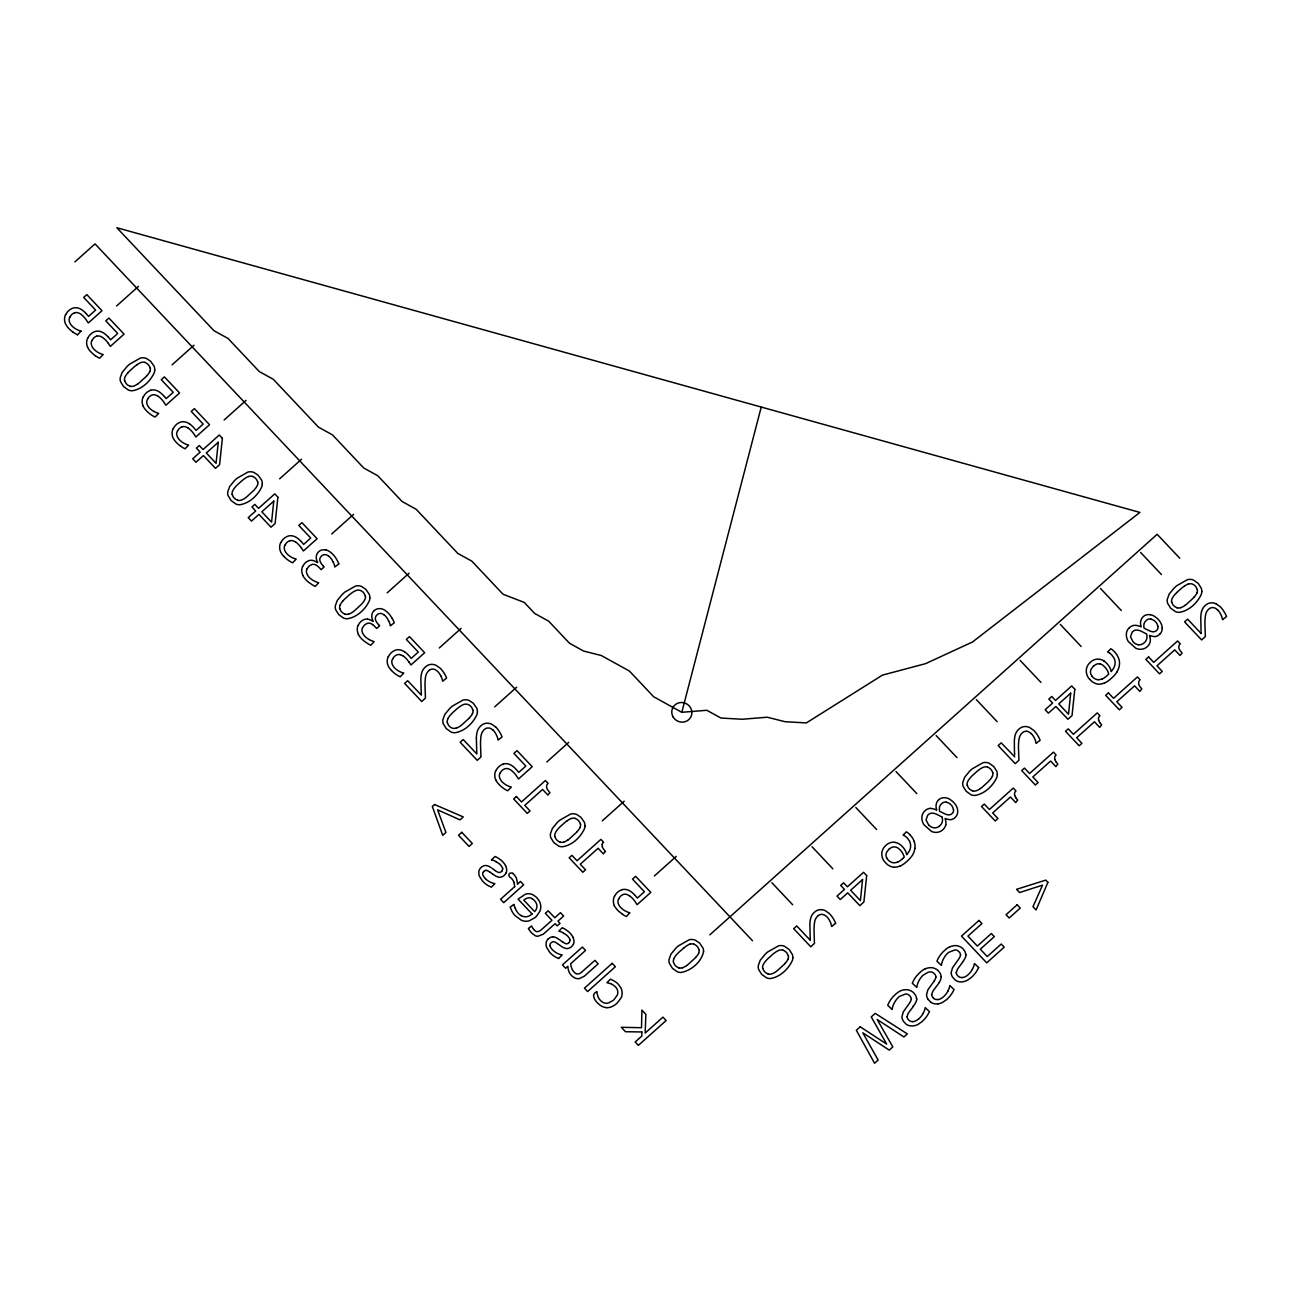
<?xml version="1.0" encoding="UTF-8"?>
<svg xmlns="http://www.w3.org/2000/svg" width="1291" height="1291" viewBox="0 0 1291 1291"><rect width="100%" height="100%" fill="white"/><g stroke="black" fill="none" stroke-linecap="round" stroke-linejoin="round"><path stroke-width="1.5" d="M931.682 994.586L932.812 991.375A16.961 16.283 27.4 0 1 933.425 990.487A28.854 27.708 27.4 0 1 934.038 989.568L937.96 984.388A33.082 31.775 27.4 0 0 939.17 982.612M956.292 972.543L957.438 969.347A16.961 16.283 27.4 0 1 958.035 968.444A28.854 27.708 27.4 0 1 958.648 967.524L962.57 962.344M907.073 1016.63L908.041 1013.693A16.041 15.395 27.4 0 1 908.816 1012.515A28.176 27.063 27.4 0 1 909.3 1011.789L913.366 1006.415M476.363 738.113L476.799 753.928L463.195 739.533L460.161 742.244L477.218 760.334L480.946 756.994M681.809 712.309L706.839 710.276L720.894 718.038L742.26 719.248L767.274 717.215L784.976 721.701L806.342 722.928L882.479 675.112L925.566 663.655L972.478 641.998L1139.905 512.43L116.836 227.732L213.983 330.706L228.055 338.468L259.281 371.566L273.337 379.328L318.441 427.127L332.497 434.889L363.723 467.988L377.779 475.75L402.066 501.489L416.138 509.251L457.772 553.387L471.828 561.149L503.054 594.247L524.227 602.413L534.635 613.435L548.707 621.197L569.525 643.273L583.58 651.035L601.283 655.521L629.411 671.046L653.698 696.785L681.809 712.309L761.238 407.052M501.715 871.344L501.86 871.183A3.066 2.937 27.4 0 0 502.554 868.891L502.506 868.665M1159.867 634.107L1160.206 633.752A8.198 7.875 27.4 0 0 1162.045 630.056L1162.174 628.088M1176.747 592.553L1181.781 588.034A46.896 45.04 27.4 0 1 1184.38 586.082M548.352 938.815L547.739 939.428A7.101 6.826 27.4 0 0 546.141 942.785L546.109 945.06A9.828 9.424 27.4 0 0 546.658 947.449L549.692 952.274A21.947 21.076 27.4 0 0 554.581 956.437A23.722 22.786 27.4 0 0 558.6 958.503M74.943 261.863L95.018 243.886L752.508 940.736M77.508 334.756L81.091 331.125M116.577 305.983L138.492 286.376M172.09 364.82L194.005 345.213M224.134 419.995L246.048 400.371M279.647 478.832L301.561 459.209M331.69 533.99L353.589 514.367M338.758 563.909L334.821 567.007A19.607 18.832 27.4 0 0 333.159 561.859M387.203 592.827L409.102 573.204M439.247 647.985L461.145 628.362M425.433 698.157L421.705 701.497L404.648 683.407L407.682 680.696L421.286 695.091L420.85 679.276A33.227 31.904 27.4 0 1 421.011 676.678A25.239 24.239 27.4 0 1 421.576 673.353A14.33 13.765 27.4 0 1 423.061 669.755A14.072 13.507 27.4 0 1 425.514 666.866L427.24 665.591A9.069 8.714 27.4 0 1 432.55 664.397L433.082 664.462A10.15 9.747 27.4 0 1 436.132 665.365L440.086 668.092A24.335 23.367 27.4 0 1 444.394 673.676A19.768 18.994 27.4 0 1 446.589 678.114L442.587 681.245A17.283 16.605 27.4 0 0 440.893 675.984M494.76 706.822L516.658 687.199M546.803 761.98L568.702 742.357M514.689 886.627L500.553 899.294L503.732 902.667L523.662 884.819L520.483 881.446L517.513 884.109M602.316 820.818L624.215 801.195M558.616 958.455L562.198 954.969A17.864 17.154 27.4 0 1 556.97 953.145A16.25 15.605 27.4 0 1 552.645 949.95A10.893 10.457 27.4 0 1 549.982 945.916M654.359 875.976L676.258 856.369M709.872 934.813L1157.156 534.296L1179.716 558.196M902.635 858.676L903.748 857.611A5.648 5.422 27.4 0 1 904.233 857.095A15.782 15.153 27.4 0 0 902.796 853.448A17.574 16.88 27.4 0 0 898.278 848.3A6.277 6.035 27.4 0 0 895.809 847.122A5.858 5.632 27.4 0 0 892.371 847.17A9.005 8.65 27.4 0 0 889.176 849.155M835.567 923.388L831.63 926.502A17.283 16.605 27.4 0 0 829.919 921.241A16.121 15.476 27.4 0 0 826.643 916.545L824.788 915.238A6.003 5.777 27.4 0 0 822.351 914.431A5.438 5.212 27.4 0 0 818.397 915.513M938.718 799.791L939.477 799.177A8.279 7.956 27.4 0 1 944.318 797.677L945.819 797.806A11.49 11.038 27.4 0 1 949.869 799.323L952.79 801.517A20.575 19.752 27.4 0 1 954.162 802.937L955.663 804.906A12.523 12.022 27.4 0 1 957.728 811.184L957.551 813.152A8.198 7.875 27.4 0 1 955.727 816.848L955.405 817.203A8.327 7.988 27.4 0 1 950.692 819.704A15.072 14.475 27.4 0 1 945.238 818.478L945.06 818.704A11.684 11.232 27.4 0 1 945.787 824.917M683.552 948.143L678.517 952.645A46.637 44.798 27.4 0 0 676.726 954.501A18.429 17.703 27.4 0 0 673.837 958.648M429.354 670.239L428.822 670.675A10.844 10.409 27.4 0 0 425.901 675.403A16.848 16.186 27.4 0 0 425.61 676.581L425.385 677.969A69.875 67.1 27.4 0 0 424.997 685.15L425.401 697.35M818.381 915.497L817.865 915.932A10.812 10.376 27.4 0 0 814.831 921.048L814.427 923.226A69.875 67.1 27.4 0 0 814.024 930.408L814.46 943.414L810.732 946.755L793.675 928.665L796.725 925.937L810.312 940.348L810.248 939.17M962.489 977.481L961.166 977.513A4.648 4.454 27.4 0 1 958.196 976.206L957.987 975.98A5.745 5.519 27.4 0 1 956.163 972.559M937.879 999.508L936.556 999.557A4.648 4.454 27.4 0 1 933.587 998.25L933.377 998.024M912.915 1021.584L911.946 1021.584A4.648 4.47 27.4 0 1 908.977 1020.293L908.767 1020.051A5.745 5.519 27.4 0 1 906.96 1016.63M821.576 909.655L822.109 909.719A10.215 9.812 27.4 0 1 825.159 910.623L829.112 913.35A24.319 23.351 27.4 0 1 833.437 918.934A19.543 18.768 27.4 0 1 835.616 923.372M486.352 870.408L487.837 870.876A15.314 14.701 27.4 0 1 489.87 872.07M1150.297 614.71L1148.796 614.581A8.279 7.956 27.4 0 0 1143.939 616.065L1143.197 616.695A9.15 8.795 27.4 0 0 1140.744 621.052A10.28 9.876 27.4 0 0 1141.196 626.7L1141.002 626.861A14.266 13.701 27.4 0 0 1134.724 625.296A8.634 8.279 27.4 0 0 1128.77 628.443M1216.057 603.817L1220.011 606.544A24.222 23.254 27.4 0 1 1224.32 612.128A19.543 18.768 27.4 0 1 1226.515 616.565L1222.512 619.696A17.283 16.605 27.4 0 0 1220.802 614.435A16.121 15.476 27.4 0 0 1217.526 609.739M942.123 817.09L937.863 814.911A21.35 20.511 27.4 0 0 936.185 814.056A18.607 17.864 27.4 0 0 933.506 813.265L931.537 813.152A6.068 5.826 27.4 0 0 928.261 814.734A9.118 8.747 27.4 0 0 927.664 815.234L926.034 819.979L928.616 824.933M557.696 943.753L561.746 946.61A16.831 16.17 27.4 0 0 563.634 947.659L565.7 948.401A6.39 6.132 27.4 0 0 567.265 948.595A7.843 7.536 27.4 0 0 573.365 944.124M557.47 943.592L557.147 943.366A15.314 14.701 27.4 0 0 555.114 942.172L553.629 941.72A3.486 3.34 27.4 0 0 550.934 942.995A3.55 3.405 27.4 0 0 550.079 945.867M489.87 872.07L492.484 873.91M492.646 874.023L494.469 875.298A16.831 16.17 27.4 0 0 496.357 876.363L498.423 877.105A6.39 6.132 27.4 0 0 499.988 877.283A7.843 7.536 27.4 0 0 506.088 872.813M492.097 868.278L495.228 870.586M559.1 939.396L562.908 942.188M495.502 870.78L495.631 870.876A8.036 7.73 27.4 0 0 498.988 872.474A3.324 3.195 27.4 0 0 501.65 871.296M930.617 1002.042L928.148 999.412M1217.478 609.788L1215.977 608.626A6.213 5.971 27.4 0 0 1213.233 607.625A5.454 5.229 27.4 0 0 1209.28 608.707L1208.747 609.126A10.812 10.376 27.4 0 0 1205.729 614.242L1205.245 616.937A72.522 69.649 27.4 0 0 1204.906 623.618L1205.342 636.608L1201.631 639.949L1184.573 621.875L1187.607 619.147L1201.195 633.542L1201.114 631.961M1031.057 733.498L1029.25 732.142A6.003 5.777 27.4 0 0 1026.829 731.335M493.065 730.173L491.258 728.818A6.003 5.777 27.4 0 0 488.837 728.011A5.438 5.212 27.4 0 0 484.867 729.092L484.335 729.512A10.844 10.409 27.4 0 0 481.414 734.24A16.848 16.186 27.4 0 0 481.123 735.418L480.897 736.806A69.875 67.1 27.4 0 0 480.51 743.987L480.914 756.187M495.599 726.93L491.645 724.186A10.15 9.747 27.4 0 0 488.595 723.299L488.063 723.234A9.069 8.714 27.4 0 0 482.737 724.412L481.027 725.703A14.072 13.507 27.4 0 0 478.558 728.592A14.33 13.765 27.4 0 0 477.089 732.207A25.239 24.239 27.4 0 0 476.54 735.515A33.227 31.904 27.4 0 0 476.363 738.113M1140.631 552.483L1161.448 574.543M1100.481 588.454L1121.298 610.514M1060.314 624.408L1081.132 646.484M1020.148 660.379L1040.966 682.439M976.319 699.609L997.136 721.669M936.169 735.58L956.986 757.639M896.002 771.55L916.82 793.61M855.836 807.504L876.654 829.564M978.643 967.524L974.431 963.522A17.929 17.219 27.4 0 1 972.365 969.234M812.023 846.735L832.84 868.811M771.857 882.705L792.674 904.765M322.96 565.748L324.122 566.975L321.152 569.638L319.635 568.024A17.525 16.831 27.4 0 0 317.102 565.781A6.407 6.148 27.4 0 0 314.455 564.441A5.551 5.342 27.4 0 0 312.019 564.506A8.763 8.424 27.4 0 0 307.161 568.831M378.473 624.586L379.635 625.812L376.665 628.475L375.148 626.861A17.525 16.831 27.4 0 0 372.615 624.618M491.532 859.838L494.969 856.482A16.363 15.718 27.4 0 1 498.891 858.628A18.348 17.606 27.4 0 1 505.669 865.745M532.037 913.915L518.078 899.133L525.372 894.211A10.441 10.038 27.4 0 1 528.697 893.727A10.005 9.602 27.4 0 1 533.005 894.841L536.023 896.955A17.622 16.928 27.4 0 1 537.476 898.455L539.444 901.312A12.103 11.619 27.4 0 1 540.751 907.541A12.377 11.877 27.4 0 1 539.864 911.333L536.669 916.045A24.222 23.27 27.4 0 1 534.894 917.707L529.197 920.838A11.377 10.925 27.4 0 1 525.308 921.225A12.152 11.684 27.4 0 1 521.403 920.257L515.27 915.787A20.608 19.801 27.4 0 1 512.172 911.64A41.941 40.279 27.4 0 1 511.365 909.945L510.155 907.089L513.979 904.378A17.687 16.993 27.4 0 0 515.222 908.364M596.829 991.682C589.116 994.877 596.991 1003.559 601.735 1006.238A11.99 11.506 27.4 0 0 606.673 1007.642M634.994 895.292L635.995 896.487A16.831 16.17 27.4 0 1 636.431 896.987L637.367 898.084L644.435 891.758L632.509 879.123L635.624 876.315L650.809 892.404L637.109 904.668L635.188 901.731A22.964 22.06 27.4 0 0 629.492 895.776M163.763 395.853L164.764 397.031A16.751 16.089 27.4 0 1 165.216 397.531L166.136 398.645L173.204 392.303L161.278 379.667L164.409 376.875L179.578 392.964L165.893 405.229L163.957 402.292A22.98 22.06 27.4 0 0 158.277 396.337M108.25 337.016L109.251 338.194A16.751 16.089 27.4 0 1 109.703 338.694L110.623 339.807L117.691 333.465L105.765 320.83L108.896 318.038L124.065 334.127L110.381 346.391L108.444 343.454M516.4 769.597L517.384 770.792A16.831 16.17 27.4 0 1 517.836 771.276L518.756 772.389L525.84 766.047L513.915 753.411L517.029 750.62L532.215 766.709L518.514 778.973L516.578 776.036A22.915 22.012 27.4 0 0 510.897 770.082A8.521 8.182 27.4 0 0 507.718 768.678A5.132 4.922 27.4 0 0 504.975 768.774A8.02 7.698 27.4 0 0 500.279 773.051M408.844 655.602L409.844 656.78A16.831 16.17 27.4 0 1 410.28 657.28L411.2 658.394L418.284 652.052L406.358 639.416L409.473 636.624L424.658 652.713L410.958 664.978L409.021 662.025M301.287 541.607L302.288 542.785A16.831 16.17 27.4 0 1 302.723 543.285L303.643 544.399L310.728 538.057L298.802 525.421L301.916 522.629L317.102 538.718L303.401 550.967L301.481 548.03M193.731 427.611L194.731 428.79A16.831 16.17 27.4 0 1 195.167 429.29L196.103 430.403L203.171 424.061L191.246 411.426L194.36 408.634L209.545 424.707L195.845 436.971L193.924 434.034A22.915 22.012 27.4 0 0 188.244 428.096M86.174 313.616L87.175 314.794A16.831 16.17 27.4 0 1 87.61 315.294L88.546 316.392L95.615 310.066L83.689 297.43L86.804 294.622L101.989 310.711L88.288 322.976L86.368 320.039A22.915 22.012 27.4 0 0 80.688 314.1A8.521 8.182 27.4 0 0 77.508 312.68A5.132 4.922 27.4 0 0 74.749 312.793M1089.539 679.244L1088.733 678.243A12.765 12.264 27.4 0 1 1086.264 670.9A11.893 11.425 27.4 0 1 1088.216 664.687L1089.41 663.219A13.281 12.765 27.4 0 1 1095.171 659.459A9.779 9.392 27.4 0 1 1100.11 659.378A11.216 10.764 27.4 0 1 1103.95 660.863M1092.234 676.419L1091.331 675.096A6.552 6.294 27.4 0 1 1090.475 671.659A7.052 6.778 27.4 0 1 1091.169 669.125L1092.912 666.705A14.508 13.927 27.4 0 1 1093.606 666.027M886.852 858.192L887.756 859.516A8.311 7.972 27.4 0 0 893.517 862.824A9.231 8.859 27.4 0 0 897.552 862.033M569.783 939.977L569.815 940.203A3.066 2.937 27.4 0 1 569.153 942.511M596.894 992.15L597.055 993.295A14.427 13.862 27.4 0 0 597.33 994.441L597.636 995.506A12.426 11.926 27.4 0 0 598.669 998.088A12.587 12.087 27.4 0 0 600.396 1000.364L602.574 1002.155A7.439 7.149 27.4 0 0 606.641 1003.268A8.343 8.02 27.4 0 0 608.384 1002.994L612.87 1000.59A21.624 20.769 27.4 0 0 614.226 999.412L617.388 994.861A7.843 7.52 27.4 0 0 617.744 993.166A7.601 7.294 27.4 0 0 616.63 988.325L616.081 987.599A11.199 10.764 27.4 0 0 611.74 984.291M1158.011 626.458L1158.043 626.748A4.777 4.583 27.4 0 1 1156.93 630.089A5.422 5.212 27.4 0 1 1153.654 631.815A9.763 9.376 27.4 0 1 1149.894 631.025L1144.084 628.201A11.393 10.941 27.4 0 1 1144.1 623.537A8.747 8.408 27.4 0 1 1146.537 620.245A5.277 5.067 27.4 0 1 1151.007 619.002M953.533 809.554L953.565 809.844A4.777 4.583 27.4 0 1 952.468 813.185A5.422 5.212 27.4 0 1 949.175 814.911A9.763 9.376 27.4 0 1 945.415 814.121L939.606 811.297A11.393 10.941 27.4 0 1 939.622 806.633A8.747 8.408 27.4 0 1 942.059 803.341A5.277 5.067 27.4 0 1 946.529 802.098M1201.05 630.734L1200.775 617.453A31.597 30.338 27.4 0 1 1200.937 615.129A25.11 24.109 27.4 0 1 1201.534 611.611M1014.436 750.491L1014.661 754.848M810.215 938.347L809.877 924.534A32.291 31 27.4 0 1 810.038 921.919A24.932 23.948 27.4 0 1 810.651 918.417A14.508 13.943 27.4 0 1 812.087 915.012A14.072 13.507 27.4 0 1 814.54 912.124L816.267 910.849A9.085 8.73 27.4 0 1 821.576 909.655M1014.774 756.865L1001.203 742.858L998.153 745.569L1015.21 763.659L1018.938 760.318L1018.454 747.311A69.875 67.1 27.4 0 1 1018.857 740.114L1019.309 737.952A10.812 10.376 27.4 0 1 1022.327 732.82L1022.859 732.4A5.438 5.212 27.4 0 1 1026.829 731.287M1014.419 750.039L1014.355 741.437A32.291 31 27.4 0 1 1014.516 738.823A24.932 23.948 27.4 0 1 1015.129 735.321A14.508 13.943 27.4 0 1 1016.566 731.916A14.072 13.507 27.4 0 1 1019.019 729.028L1020.745 727.753A9.085 8.73 27.4 0 1 1026.055 726.559L1026.587 726.623A10.215 9.812 27.4 0 1 1029.637 727.527L1033.591 730.254A24.319 23.351 27.4 0 1 1037.916 735.838A19.543 18.768 27.4 0 1 1040.094 740.276L1036.092 743.406A17.283 16.605 27.4 0 0 1034.398 738.145A16.121 15.476 27.4 0 0 1031.106 733.449M673.337 962.118A6.955 6.681 27.4 0 1 673.918 958.68M683.649 948.24A27.03 25.949 27.4 0 1 689.975 943.947M690.104 944.189A7.181 6.891 27.4 0 1 693.816 944.028M693.783 944.157A7.488 7.197 27.4 0 1 698.883 949.708M699.141 949.66A6.31 6.052 27.4 0 1 698.576 953.178M698.705 953.242A17.88 17.17 27.4 0 1 695.607 957.389M695.671 957.438A53.06 50.962 27.4 0 1 694.913 958.245L688.055 964.506A41.699 40.037 27.4 0 1 686.699 965.555M686.667 965.523A16.702 16.041 27.4 0 1 682.342 967.847M682.31 967.766A6.955 6.681 27.4 0 1 678.824 967.976M678.872 967.782A7.262 6.971 27.4 0 1 673.547 962.085M614.597 896.325A12.942 12.426 27.4 0 1 622.004 889.709M614.306 905.556A11.958 11.474 27.4 0 1 614.387 896.244M622.197 913.867A22.673 21.769 27.4 0 1 614.209 905.62M622.101 913.996A25.998 24.965 27.4 0 0 626.313 916.481L629.911 912.802A19.349 18.59 27.4 0 1 625.005 910.833A17.703 16.993 27.4 0 1 620.697 907.492A10.877 10.441 27.4 0 1 618.76 904.701A7.472 7.165 27.4 0 1 617.953 901.473A6.939 6.665 27.4 0 1 618.712 898.681M618.873 898.746A8.069 7.762 27.4 0 1 623.537 894.389A5.099 4.89 27.4 0 1 626.313 894.389A8.521 8.182 27.4 0 1 629.443 895.841M634.656 894.986A22.641 21.737 27.4 0 0 630.541 891.355A13.088 12.571 27.4 0 0 626.587 889.612A9.537 9.166 27.4 0 0 621.972 889.66M602.284 846.735A8.682 8.343 27.4 0 0 603.607 849.139A26.191 25.158 27.4 0 0 605.447 851.463L603.365 853.867L598.088 848.268L580.288 864.212L585.565 869.811L582.822 872.264L569.17 857.789L571.897 855.336L577.029 860.774L600.912 839.376L603.591 842.216A4.228 4.051 27.4 0 0 602.219 844.379M602.381 846.702A5.148 4.938 27.4 0 1 602.251 844.379M554.775 836.633A6.971 6.697 27.4 0 1 555.324 832.985A17.735 17.025 27.4 0 1 557.938 829.08A45.669 43.862 27.4 0 1 560.197 826.66L564.651 822.69A46.266 44.427 27.4 0 1 567.265 820.673M567.298 820.721A16.831 16.17 27.4 0 1 571.461 818.413M571.493 818.494A7.181 6.891 27.4 0 1 575.221 818.333M575.173 818.462A7.488 7.197 27.4 0 1 580.288 823.997M580.53 823.965A6.31 6.052 27.4 0 1 579.982 827.483M580.095 827.547A17.88 17.17 27.4 0 1 577.012 831.678M577.077 831.743A53.06 50.962 27.4 0 1 576.319 832.55L569.444 838.811A43.975 42.232 27.4 0 1 568.105 839.86M568.072 839.828A16.993 16.315 27.4 0 1 563.747 842.152M563.715 842.055A6.923 6.649 27.4 0 1 560.229 842.281M560.278 842.119A7.326 7.036 27.4 0 1 555.001 836.6M496.002 770.63A12.975 12.458 27.4 0 1 503.393 764.014M495.712 779.861A11.958 11.474 27.4 0 1 495.792 770.533M495.728 779.861A17.59 16.896 27.4 0 0 499.004 784.428A27.353 26.256 27.4 0 0 503.49 788.333A25.998 24.965 27.4 0 0 507.718 790.786L511.317 787.107A19.51 18.736 27.4 0 1 506.411 785.122A17.687 16.977 27.4 0 1 502.102 781.797A10.877 10.441 27.4 0 1 500.166 779.006A7.488 7.197 27.4 0 1 499.343 775.762A6.891 6.616 27.4 0 1 500.117 772.986M516.077 769.291A23.367 22.447 27.4 0 0 512.188 765.821A13.088 12.571 27.4 0 0 507.992 763.917A9.602 9.215 27.4 0 0 503.377 763.949M493.114 730.125A16.121 15.476 27.4 0 1 496.341 734.853A17.283 16.605 27.4 0 1 498.084 740.082L502.054 736.967A19.768 18.994 27.4 0 0 499.891 732.53A24.335 23.367 27.4 0 0 495.647 726.898M447.703 718.942A17.735 17.025 27.4 0 1 450.381 715.085A45.669 43.862 27.4 0 1 452.657 712.664L457.095 708.694A46.266 44.427 27.4 0 1 459.709 706.677A16.831 16.17 27.4 0 1 463.905 704.418A7.181 6.891 27.4 0 1 467.665 704.337A7.488 7.197 27.4 0 1 472.732 710.002M447.219 722.637A6.971 6.697 27.4 0 1 447.767 718.974M472.99 709.969A6.31 6.052 27.4 0 1 472.425 713.487M472.538 713.536A17.88 17.17 27.4 0 1 469.456 717.683M469.521 717.748A53.06 50.962 27.4 0 1 468.762 718.554L461.904 724.816A43.975 42.232 27.4 0 1 460.548 725.865A16.993 16.315 27.4 0 1 456.191 728.156M456.159 728.059A6.923 6.649 27.4 0 1 452.673 728.285A7.326 7.036 27.4 0 1 447.444 722.605M429.354 670.255A5.438 5.212 27.4 0 1 433.324 669.125A6.003 5.777 27.4 0 1 435.745 669.997L437.552 671.336A16.121 15.476 27.4 0 1 440.828 676.016M388.446 656.635A12.975 12.458 27.4 0 1 395.837 650.019A9.602 9.215 27.4 0 1 400.436 649.954A13.088 12.571 27.4 0 1 404.599 651.874M388.236 656.538A11.958 11.474 27.4 0 0 388.155 665.866A17.59 16.896 27.4 0 0 391.447 670.432M391.431 670.449A27.353 26.256 27.4 0 0 395.934 674.338A25.998 24.965 27.4 0 0 400.162 676.791L403.76 673.111A19.51 18.736 27.4 0 1 398.854 671.126A17.687 16.977 27.4 0 1 394.546 667.802A10.877 10.441 27.4 0 1 392.609 665.01A7.488 7.197 27.4 0 1 391.786 661.767A6.891 6.616 27.4 0 1 392.561 658.991M392.722 659.055A8.02 7.698 27.4 0 1 397.386 654.698A5.132 4.922 27.4 0 1 400.162 654.698M400.162 654.682A8.521 8.182 27.4 0 1 403.292 656.151M403.357 656.086A22.915 22.012 27.4 0 1 408.973 662.073M404.632 651.826A23.367 22.447 27.4 0 1 408.521 655.295M367.628 619.18A7.875 7.568 27.4 0 0 364.352 619.438A11.135 10.699 27.4 0 0 358.269 625.377M367.628 619.164A8.876 8.521 27.4 0 1 370.565 620.1A14.072 13.507 27.4 0 1 372.986 621.439L373.212 621.245A10.054 9.65 27.4 0 1 371.792 615.726A7.746 7.439 27.4 0 1 373.857 610.869M358.446 634.365A11.377 10.925 27.4 0 1 358.075 625.296M358.301 634.43A22.48 21.592 27.4 0 0 366.337 642.611A27.773 26.675 27.4 0 0 370.711 645.274L374.164 641.595A21.753 20.882 27.4 0 1 369.178 639.545M369.178 639.561A17.735 17.025 27.4 0 1 364.643 636.14A11.361 10.909 27.4 0 1 362.819 633.397A6.616 6.358 27.4 0 1 362.448 627.684M362.674 627.668A8.763 8.424 27.4 0 1 367.532 623.327A5.551 5.342 27.4 0 1 369.968 623.295A6.407 6.148 27.4 0 1 372.599 624.618M378.553 624.505A10.731 10.296 27.4 0 1 375.342 619.244A5.164 4.954 27.4 0 1 376.327 615.662L376.762 615.161A7.133 6.858 27.4 0 1 377.375 614.564A4.228 4.067 27.4 0 1 379.344 613.596A4.696 4.502 27.4 0 1 381.587 613.58A7.068 6.794 27.4 0 1 383.782 614.758M383.863 614.661A13.765 13.217 27.4 0 1 388.478 620.761M388.672 620.697A19.607 18.832 27.4 0 1 390.35 625.845L394.271 622.746A29.774 28.58 27.4 0 0 392.206 618.373M392.109 618.405A22.189 21.302 27.4 0 0 385.299 610.546A12.022 11.554 27.4 0 0 381.571 608.819A10.07 9.666 27.4 0 0 377.618 608.803A8.149 7.811 27.4 0 0 373.922 610.917M340.146 604.946A17.735 17.025 27.4 0 1 342.825 601.09M339.662 608.642A6.971 6.697 27.4 0 1 340.211 604.979M342.793 601.057A45.669 43.862 27.4 0 1 345.1 598.669L349.538 594.683A46.266 44.427 27.4 0 1 352.153 592.682A16.831 16.17 27.4 0 1 356.348 590.407A7.181 6.891 27.4 0 1 360.108 590.342A7.488 7.197 27.4 0 1 365.175 596.006M365.434 595.974A6.31 6.052 27.4 0 1 364.869 599.476A17.88 17.17 27.4 0 1 361.9 603.688A53.06 50.962 27.4 0 1 361.206 604.559L354.347 610.821A43.975 42.232 27.4 0 1 352.992 611.869A16.993 16.315 27.4 0 1 348.635 614.145M348.602 614.064A6.923 6.649 27.4 0 1 345.117 614.29M345.165 614.129A7.326 7.036 27.4 0 1 339.888 608.61M302.756 566.539A11.135 10.699 27.4 0 1 308.856 560.633A7.875 7.568 27.4 0 1 312.115 560.342A8.876 8.521 27.4 0 1 315.052 561.262A14.072 13.507 27.4 0 1 317.489 562.602L317.699 562.408A10.054 9.65 27.4 0 1 316.279 556.889A7.746 7.439 27.4 0 1 318.344 552.032A8.149 7.811 27.4 0 1 322.104 549.95A10.07 9.666 27.4 0 1 326.042 550.014M302.933 575.528A11.377 10.925 27.4 0 1 302.562 566.459M302.788 575.592A22.48 21.592 27.4 0 0 310.824 583.774A27.773 26.675 27.4 0 0 315.198 586.437L318.667 582.757A21.753 20.882 27.4 0 1 313.665 580.708A17.735 17.025 27.4 0 1 309.13 577.303A11.361 10.909 27.4 0 1 307.306 574.56A6.616 6.358 27.4 0 1 306.935 568.847M323.057 565.668A10.731 10.296 27.4 0 1 319.829 560.407A5.164 4.954 27.4 0 1 320.814 556.824L321.249 556.324A7.133 6.858 27.4 0 1 321.862 555.727A4.228 4.067 27.4 0 1 323.831 554.759A4.696 4.502 27.4 0 1 326.074 554.743A7.068 6.794 27.4 0 1 328.269 555.921M328.35 555.824A13.765 13.217 27.4 0 1 332.965 561.924M338.807 563.893A29.774 28.58 27.4 0 0 336.693 559.536A22.189 21.302 27.4 0 0 329.786 551.709A12.022 11.554 27.4 0 0 326.058 549.982M280.889 542.64A12.975 12.458 27.4 0 1 288.296 536.023A9.602 9.215 27.4 0 1 292.879 535.959A13.088 12.571 27.4 0 1 297.043 537.879A23.367 22.447 27.4 0 1 300.964 541.284M280.68 542.543A11.958 11.474 27.4 0 0 280.599 551.87A17.59 16.896 27.4 0 0 283.891 556.437M283.875 556.453A27.353 26.256 27.4 0 0 288.377 560.326A25.998 24.965 27.4 0 0 292.605 562.795L296.204 559.116A19.51 18.736 27.4 0 1 291.298 557.131A17.687 16.977 27.4 0 1 286.989 553.807A10.877 10.441 27.4 0 1 285.053 551.015A7.488 7.197 27.4 0 1 284.23 547.771A6.891 6.616 27.4 0 1 285.004 544.996M285.166 545.06A8.02 7.698 27.4 0 1 289.829 540.703M289.862 540.784A5.132 4.922 27.4 0 1 292.605 540.703A8.521 8.182 27.4 0 1 295.752 542.155M295.8 542.091A22.915 22.012 27.4 0 1 301.416 548.078M232.106 494.647A6.971 6.697 27.4 0 1 232.654 490.983A17.735 17.025 27.4 0 1 235.269 487.094A45.669 43.862 27.4 0 1 237.544 484.674L241.982 480.688A46.266 44.427 27.4 0 1 244.596 478.687A16.831 16.17 27.4 0 1 248.792 476.411M248.824 476.508A7.181 6.891 27.4 0 1 252.552 476.347M252.52 476.476A7.488 7.197 27.4 0 1 257.619 482.011M257.877 481.979A6.31 6.052 27.4 0 1 257.312 485.481A17.88 17.17 27.4 0 1 254.343 489.692A53.06 50.962 27.4 0 1 253.649 490.548L246.791 496.825A43.975 42.232 27.4 0 1 245.435 497.874A16.993 16.315 27.4 0 1 241.078 500.15A6.923 6.649 27.4 0 1 237.56 500.295M237.609 500.133A7.326 7.036 27.4 0 1 232.348 494.614M173.333 428.644A12.975 12.458 27.4 0 1 180.74 422.028A9.602 9.215 27.4 0 1 185.323 421.963A13.088 12.571 27.4 0 1 189.487 423.868M173.123 428.547A11.958 11.474 27.4 0 0 173.042 437.875A17.59 16.896 27.4 0 0 176.334 442.426A27.353 26.256 27.4 0 0 180.821 446.331M180.837 446.299A25.998 24.965 27.4 0 0 185.049 448.784L188.647 445.121A19.51 18.736 27.4 0 1 183.742 443.136A17.687 16.977 27.4 0 1 179.433 439.811A10.877 10.441 27.4 0 1 177.496 437.02A7.488 7.197 27.4 0 1 176.673 433.776A6.891 6.616 27.4 0 1 177.448 431M177.609 431.065A8.02 7.698 27.4 0 1 182.273 426.708M182.305 426.788A5.132 4.922 27.4 0 1 185.049 426.708A8.521 8.182 27.4 0 1 188.196 428.16M189.519 423.835A23.367 22.447 27.4 0 1 193.408 427.289M143.366 396.886A12.975 12.474 27.4 0 1 150.773 390.269M143.253 396.837A11.587 11.135 27.4 0 0 142.123 401.178A12.071 11.587 27.4 0 0 143.14 406.084M143.091 406.1A17.606 16.896 27.4 0 0 146.383 410.667A27.337 26.256 27.4 0 0 150.853 414.572A25.965 24.932 27.4 0 0 155.081 417.041L158.696 413.362A19.494 18.72 27.4 0 1 153.79 411.377M153.758 411.409A17.751 17.057 27.4 0 1 149.466 408.053A10.877 10.441 27.4 0 1 147.545 405.261A7.472 7.165 27.4 0 1 146.722 402.017A6.939 6.665 27.4 0 1 147.481 399.242M147.658 399.306A8.036 7.714 27.4 0 1 152.306 394.933A5.051 4.857 27.4 0 1 155.081 394.949A8.553 8.214 27.4 0 1 158.228 396.402M163.441 395.53A23.367 22.447 27.4 0 0 159.551 392.077A13.2 12.684 27.4 0 0 155.372 390.172A9.666 9.279 27.4 0 0 150.757 390.205M127.712 373.099A17.735 17.025 27.4 0 0 125.033 376.956A6.971 6.697 27.4 0 0 124.549 380.651M127.68 373.067A45.669 43.862 27.4 0 1 129.988 370.678L134.425 366.692A46.266 44.427 27.4 0 1 137.04 364.691M137.088 364.724A16.831 16.17 27.4 0 1 141.235 362.416A7.181 6.891 27.4 0 1 144.995 362.335M144.963 362.464A7.488 7.197 27.4 0 1 150.063 368.016M150.321 367.967A6.31 6.052 27.4 0 1 149.756 371.485M149.885 371.55A17.88 17.17 27.4 0 1 146.787 375.697M146.851 375.746A53.06 50.962 27.4 0 1 146.093 376.552L139.234 382.83A43.975 42.232 27.4 0 1 137.879 383.879M137.847 383.83A16.993 16.315 27.4 0 1 133.522 386.154A6.923 6.649 27.4 0 1 130.004 386.299M130.052 386.138A7.326 7.036 27.4 0 1 124.791 380.603M87.853 338.048A12.975 12.474 27.4 0 1 95.26 331.432A9.666 9.279 27.4 0 1 99.843 331.367A13.2 12.684 27.4 0 1 104.022 333.272A23.367 22.447 27.4 0 1 107.928 336.693M87.74 338A11.587 11.135 27.4 0 0 86.61 342.341A12.071 11.587 27.4 0 0 87.627 347.247M87.578 347.263A17.606 16.896 27.4 0 0 90.87 351.83A27.337 26.256 27.4 0 0 95.34 355.735M95.373 355.703A25.965 24.932 27.4 0 0 99.568 358.204L103.183 354.525A19.494 18.72 27.4 0 1 98.277 352.54A17.751 17.057 27.4 0 1 93.953 349.216A10.877 10.441 27.4 0 1 92.032 346.424A7.472 7.165 27.4 0 1 91.209 343.18A6.939 6.665 27.4 0 1 91.968 340.404M92.145 340.469A8.036 7.714 27.4 0 1 96.793 336.096M96.825 336.193A5.051 4.857 27.4 0 1 99.568 336.112A8.553 8.214 27.4 0 1 102.715 337.564A22.98 22.06 27.4 0 1 108.396 343.487M65.776 314.649A12.975 12.458 27.4 0 1 73.184 308.033A9.602 9.215 27.4 0 1 77.767 307.968A13.088 12.571 27.4 0 1 81.946 309.872A23.367 22.447 27.4 0 1 85.852 313.293M65.567 314.552A11.958 11.474 27.4 0 0 65.486 323.863A17.59 16.896 27.4 0 0 68.778 328.43A27.353 26.256 27.4 0 0 73.264 332.336M77.492 334.789A25.998 24.965 27.4 0 1 73.28 332.303M81.091 331.158A19.51 18.736 27.4 0 1 76.185 329.14A17.687 16.977 27.4 0 1 71.876 325.816A10.877 10.441 27.4 0 1 69.94 323.008A7.488 7.197 27.4 0 1 69.117 319.781A6.891 6.616 27.4 0 1 69.892 317.005M70.053 317.07A8.02 7.698 27.4 0 1 74.717 312.712M606.673 1007.658A11.651 11.199 27.4 0 0 611.74 1006.706A20.398 19.591 27.4 0 0 617.566 1002.671L621.31 997.54A11.877 11.409 27.4 0 0 622.117 993.78A12.2 11.716 27.4 0 0 620.729 987.583L618.211 984.145A15.314 14.701 27.4 0 0 614.484 981.241A24.464 23.496 27.4 0 0 610.465 979.191L606.883 982.693A19.123 18.364 27.4 0 1 611.756 984.258M576.093 973.592A4.599 4.406 27.4 0 0 578.481 973.85A6.552 6.294 27.4 0 0 580.869 972.817L594.941 960.375L598.201 963.812L584.339 976.19L579.32 978.594A7.326 7.036 27.4 0 1 577.981 978.675A7.617 7.31 27.4 0 1 574.543 977.836L572.139 976.157A11.716 11.248 27.4 0 1 568.847 971.429A19.672 18.897 27.4 0 1 567.862 966.281L565.619 968.266L562.44 964.893L582.37 947.045L585.549 950.418L570.638 963.764A18.994 18.235 27.4 0 0 571.719 968.185A10.15 9.747 27.4 0 0 573.656 971.655A9.553 9.166 27.4 0 0 576.06 973.64M548.401 938.864A7.181 6.907 27.4 0 1 553 936.798M573.511 944.173A7.423 7.133 27.4 0 0 573.914 940.784A9.666 9.279 27.4 0 0 572.801 937.105M572.946 937.04A18.3 17.574 27.4 0 0 566.152 929.988A16.363 15.718 27.4 0 0 562.263 927.745L558.809 931.15A15.992 15.347 27.4 0 1 563.36 932.877M563.263 933.151A11.554 11.103 27.4 0 1 570.073 939.864M568.928 942.608A3.324 3.195 27.4 0 1 566.281 943.802A8.036 7.73 27.4 0 1 562.973 942.107M553.016 936.798A10.296 9.892 27.4 0 1 558.325 938.944M533.861 929.439A8.73 8.375 27.4 0 0 536.088 931.424A2.969 2.856 27.4 0 0 538.202 931.457A4.97 4.777 27.4 0 0 540.316 930.585A20.543 19.72 27.4 0 0 541.123 929.94L551.935 920.305L545.367 913.334L548.175 910.8L554.759 917.772L560.455 912.672L563.634 916.045L557.938 921.145L560.036 923.372L557.212 925.889L555.114 923.678L543.188 934.248L537.702 936.298A6.939 6.665 27.4 0 1 535.023 935.588L531.698 933.054A19.462 18.687 27.4 0 1 530.311 931.376L528.923 929.375A20.317 19.51 27.4 0 1 528.406 928.519L531.585 925.954A9.311 8.94 27.4 0 0 532.021 926.841L532.441 927.583A9.957 9.553 27.4 0 0 533.78 929.488M532.005 913.899A12.442 11.958 27.4 0 1 528.358 916.303A7.326 7.036 27.4 0 1 524.679 916.723A8.537 8.198 27.4 0 1 521.306 915.609M521.241 915.706A13.104 12.571 27.4 0 1 515.335 908.348M513.899 882.173A11.151 10.715 27.4 0 0 511.301 878.267C507.944 876.718 507.815 872.135 512.301 873.023A7.165 6.891 27.4 0 1 512.85 873.491M513.786 882.221A21.14 20.301 27.4 0 1 514.673 886.627M517.449 884.109A27.305 26.223 27.4 0 0 516.465 878.445A10.473 10.07 27.4 0 0 514.125 874.701A10.893 10.457 27.4 0 0 512.882 873.458M485.368 878.638A16.25 15.605 27.4 0 0 489.709 881.818A17.864 17.154 27.4 0 0 494.921 883.673L491.338 887.159A23.722 22.786 27.4 0 1 487.32 885.077A21.947 21.076 27.4 0 1 482.431 880.946L479.381 876.153A9.828 9.424 27.4 0 1 478.832 873.749L478.864 871.49A7.101 6.826 27.4 0 1 480.462 868.117L481.075 867.504A7.181 6.907 27.4 0 1 485.723 865.486A10.296 9.892 27.4 0 1 491.048 867.633M485.464 878.542A10.893 10.457 27.4 0 1 482.705 874.604A3.55 3.405 27.4 0 1 483.592 871.635M483.657 871.683A3.486 3.34 27.4 0 1 486.352 870.312M506.233 872.861A7.423 7.133 27.4 0 0 506.637 869.472A9.683 9.295 27.4 0 0 505.539 865.809M491.532 859.822A15.992 15.347 27.4 0 1 496.083 861.565M495.986 861.855A11.554 11.103 27.4 0 1 502.796 868.569M762.642 968.428A6.971 6.697 27.4 0 1 763.207 964.764A17.606 16.896 27.4 0 1 765.821 960.875A44.798 43.023 27.4 0 1 767.806 958.745L772.825 954.227A46.896 45.04 27.4 0 1 775.423 952.274A16.783 16.121 27.4 0 1 779.344 950.208A7.246 6.971 27.4 0 1 783.088 950.128M783.056 950.257A7.601 7.294 27.4 0 1 788.204 955.792M788.414 955.76A6.358 6.1 27.4 0 1 787.865 959.278M787.978 959.326A17.896 17.186 27.4 0 1 784.896 963.473M784.944 963.538A52.592 50.51 27.4 0 1 783.669 964.877L777.618 970.364A42.974 41.264 27.4 0 1 775.988 971.655A16.573 15.912 27.4 0 1 771.615 973.93A6.955 6.681 27.4 0 1 768.113 974.076M768.161 973.914A7.359 7.068 27.4 0 1 762.884 968.395M893.921 867.326A12.926 12.41 27.4 0 1 885.174 862.275L884.254 861.339A12.765 12.264 27.4 0 1 881.785 853.997A11.893 11.425 27.4 0 1 883.738 847.784L884.948 846.315A13.281 12.765 27.4 0 1 890.693 842.555A9.779 9.392 27.4 0 1 895.631 842.474M900.117 865.938A14.023 13.459 27.4 0 1 893.937 867.229M900.182 866.083A25.755 24.739 27.4 0 0 906.718 861.517A33.05 31.742 27.4 0 0 912.382 855.288A18.8 18.058 27.4 0 0 914.867 848.429M914.189 841.522A14.233 13.668 27.4 0 1 914.899 848.445M909.816 834.712A19.333 18.558 27.4 0 1 914.286 841.474M909.865 834.68A12.652 12.152 27.4 0 0 908.057 833.018A10.312 9.908 27.4 0 0 906.379 831.84L903.103 835.067A9.457 9.085 27.4 0 1 905.072 836.148A12.942 12.426 27.4 0 1 907.25 837.988L909.429 840.957A10.473 10.054 27.4 0 1 910.607 846.299A12.668 12.152 27.4 0 1 909.284 851.124L906.75 854.707A20.559 19.736 27.4 0 0 905.314 850.624A17.203 16.509 27.4 0 0 899.391 844.072A11.216 10.764 27.4 0 0 895.615 842.507M889.128 849.123A14.508 13.927 27.4 0 0 888.434 849.801L886.691 852.221A7.052 6.778 27.4 0 0 886.013 854.755A6.552 6.294 27.4 0 0 886.869 858.192M902.538 858.596A19.898 19.107 27.4 0 1 897.632 862.194M930.23 808.36A8.634 8.279 27.4 0 0 924.291 811.539A9.699 9.311 27.4 0 0 921.952 816.251L921.887 818.542A13.136 12.62 27.4 0 0 923.936 824.723L931.327 831.323A11.425 10.973 27.4 0 0 934.749 832.324L935.894 832.388A10.183 9.779 27.4 0 0 941.51 830.775L941.962 830.452A12.135 11.651 27.4 0 0 943.108 829.484A10.005 9.618 27.4 0 0 945.722 824.901M938.67 799.758A9.15 8.795 27.4 0 0 936.265 804.148A10.28 9.876 27.4 0 0 936.733 809.796M930.246 808.392A14.266 13.701 27.4 0 1 936.475 810.038M946.497 802.308A8.424 8.085 27.4 0 1 953.387 809.57M942.107 817.09A10.038 9.634 27.4 0 1 942.252 821.947A8.892 8.537 27.4 0 1 939.09 826.337M939.122 826.385A7.536 7.23 27.4 0 1 934.119 827.838A8.488 8.149 27.4 0 1 928.665 824.901M1015.92 797.886A24.658 23.674 27.4 0 0 1017.695 800.033L1015.727 802.582L1010.45 796.999L992.666 812.943L997.927 818.526L995.2 820.979L981.531 806.504L984.275 804.051L989.406 809.489L1013.29 788.091L1015.969 790.931A4.276 4.115 27.4 0 0 1014.597 793.094A5.051 4.841 27.4 0 0 1014.758 795.417M1015.985 797.854A8.617 8.262 27.4 0 1 1014.661 795.45M967.12 785.331A6.971 6.697 27.4 0 1 967.669 781.684A17.606 16.896 27.4 0 1 970.299 777.779A44.798 43.023 27.4 0 1 972.284 775.649L977.303 771.13A46.896 45.04 27.4 0 1 979.901 769.178A16.783 16.121 27.4 0 1 983.823 767.112A7.246 6.971 27.4 0 1 987.567 767.032M987.534 767.161A7.601 7.294 27.4 0 1 992.682 772.696M992.892 772.663A6.358 6.1 27.4 0 1 992.343 776.181M992.456 776.23A17.896 17.186 27.4 0 1 989.374 780.377A52.592 50.51 27.4 0 1 988.148 781.797L982.096 787.284A42.974 41.264 27.4 0 1 980.466 788.559M980.434 788.511A16.573 15.912 27.4 0 1 976.093 790.834A6.955 6.681 27.4 0 1 972.591 790.98M972.623 790.818A7.359 7.068 27.4 0 1 967.362 785.299M1056.086 761.916A24.658 23.674 27.4 0 0 1057.845 764.062L1055.893 766.628L1050.616 761.028L1032.816 776.972L1038.093 782.556L1035.366 785.009L1021.697 770.533L1024.441 768.08L1029.572 773.519L1053.456 752.137L1056.135 754.977A4.276 4.115 27.4 0 0 1054.763 757.123A5.051 4.841 27.4 0 0 1054.925 759.463M1056.151 761.884A8.617 8.262 27.4 0 1 1054.828 759.479M1099.916 722.686A24.658 23.674 27.4 0 0 1101.675 724.832L1099.706 727.382L1094.445 721.798L1076.646 737.742L1081.906 743.326L1079.179 745.778L1065.511 731.303L1068.254 728.85L1073.386 734.289L1097.269 712.89L1099.948 715.73A4.276 4.115 27.4 0 0 1098.576 717.893A5.051 4.841 27.4 0 0 1098.738 720.217M1099.964 722.653A8.617 8.262 27.4 0 1 1098.641 720.249M1089.652 679.179A12.926 12.41 27.4 0 0 1098.399 684.23A14.023 13.459 27.4 0 0 1104.58 682.842M1104.66 683.004A25.755 24.739 27.4 0 0 1111.196 678.42A33.05 31.742 27.4 0 0 1116.844 672.191M1116.78 672.143A18.8 18.058 27.4 0 0 1119.345 665.333A14.233 13.668 27.4 0 0 1118.668 658.426A19.333 18.558 27.4 0 0 1114.294 651.616A12.652 12.152 27.4 0 0 1112.535 649.922A10.312 9.908 27.4 0 0 1110.857 648.744L1107.581 651.987A9.457 9.085 27.4 0 1 1109.55 653.052M1109.566 653.02A12.942 12.426 27.4 0 1 1111.729 654.908L1113.907 657.861A10.473 10.054 27.4 0 1 1115.085 663.203A12.668 12.152 27.4 0 1 1113.762 668.028L1111.228 671.61A20.559 19.736 27.4 0 0 1109.776 667.528A17.203 16.509 27.4 0 0 1103.87 660.976M1093.655 666.075A9.005 8.65 27.4 0 1 1096.834 664.074A5.858 5.632 27.4 0 1 1100.271 664.042M1100.271 664.026A6.277 6.035 27.4 0 1 1102.772 665.172A17.574 16.88 27.4 0 1 1107.323 670.336A15.782 15.153 27.4 0 1 1108.679 673.999A5.648 5.422 27.4 0 0 1108.227 674.515L1107.113 675.58A19.898 19.107 27.4 0 1 1102.094 679.098M1102.014 678.937A9.231 8.859 27.4 0 1 1098.012 679.679M1097.995 679.744A8.311 7.972 27.4 0 1 1092.17 676.468M1128.657 628.362A9.699 9.311 27.4 0 0 1126.43 633.155L1126.349 635.446A13.136 12.62 27.4 0 0 1128.399 641.627L1135.806 648.243A11.425 10.973 27.4 0 0 1139.227 649.228L1140.373 649.292A10.183 9.779 27.4 0 0 1145.988 647.679L1146.44 647.356A12.135 11.651 27.4 0 0 1147.586 646.388A10.005 9.618 27.4 0 0 1150.2 641.805A11.684 11.232 27.4 0 0 1149.474 635.624M1149.716 635.382A15.072 14.475 27.4 0 0 1155.155 636.624A8.327 7.988 27.4 0 0 1159.802 634.042M1162.207 628.088A12.523 12.022 27.4 0 0 1160.141 621.826L1158.64 619.841A20.575 19.752 27.4 0 0 1157.269 618.421L1154.348 616.227A11.49 11.038 27.4 0 0 1150.297 614.694M1150.975 619.212A8.424 8.085 27.4 0 1 1157.866 626.474M1138.597 644.742A7.536 7.23 27.4 0 0 1143.6 643.289A8.892 8.537 27.4 0 0 1146.731 638.867A10.038 9.634 27.4 0 0 1146.586 633.994L1142.341 631.815A21.35 20.511 27.4 0 0 1140.663 630.976A18.607 17.864 27.4 0 0 1137.984 630.186L1135.999 630.056A6.068 5.826 27.4 0 0 1132.74 631.638A9.118 8.747 27.4 0 0 1132.142 632.138L1130.513 636.883L1133.095 641.853A8.488 8.149 27.4 0 0 1138.581 644.79M1216.106 603.833A10.28 9.876 27.4 0 0 1211.942 602.832A9.085 8.73 27.4 0 0 1207.15 604.027L1205.423 605.318A14.072 13.507 27.4 0 0 1202.954 608.206A15.056 14.459 27.4 0 0 1201.55 611.611M1171.599 602.235A6.971 6.697 27.4 0 1 1172.147 598.588A17.606 16.896 27.4 0 1 1174.778 594.683A44.798 43.023 27.4 0 1 1176.747 592.553M1184.412 586.114A16.783 16.121 27.4 0 1 1188.301 584.016M1188.333 584.097A7.246 6.971 27.4 0 1 1192.045 583.935A7.601 7.294 27.4 0 1 1197.16 589.6M1197.37 589.567A6.358 6.1 27.4 0 1 1196.822 593.085M1196.935 593.134A17.896 17.186 27.4 0 1 1193.836 597.281M1193.901 597.346A52.592 50.51 27.4 0 1 1192.626 598.701L1186.574 604.188A42.974 41.264 27.4 0 1 1184.944 605.463M1184.912 605.414A16.573 15.912 27.4 0 1 1180.571 607.738M1180.539 607.658A6.955 6.681 27.4 0 1 1177.069 607.883M1177.102 607.722A7.359 7.068 27.4 0 1 1171.841 602.203M911.317 999.089A5.035 4.825 27.4 0 0 909.558 995.748L909.122 995.2A5.116 4.922 27.4 0 0 905.782 993.941L899.649 996.345A21.705 20.834 27.4 0 0 898.439 997.362A22.237 21.35 27.4 0 0 894.405 1002.736A19.639 18.865 27.4 0 0 892.146 1009.465L887.692 1005.302A35.131 33.744 27.4 0 1 890.871 999.46A33.276 31.952 27.4 0 1 895.567 994.312A21.721 20.866 27.4 0 1 900.666 990.778A15.314 14.717 27.4 0 1 905.701 989.697A8.811 8.472 27.4 0 1 910.058 990.487A9.876 9.489 27.4 0 1 913.802 992.924L915.416 995.087A7.601 7.31 27.4 0 1 916.481 998.75M911.252 999.121A8.327 8.004 27.4 0 1 909.752 1002.671A30.29 29.096 27.4 0 1 907.508 1005.931L903.297 1011.87L901.941 1016.695A8.843 8.488 27.4 0 0 903.555 1021.455L906.008 1024.07A8.763 8.424 27.4 0 0 909.913 1025.812L912.172 1025.974A14.023 13.475 27.4 0 0 918.046 1024.392L921.952 1021.681A33.114 31.791 27.4 0 0 926.551 1016.582A36.083 34.647 27.4 0 0 929.439 1011.611L925.211 1007.593A17.929 17.219 27.4 0 1 923.146 1013.306M923.194 1013.338A21.721 20.866 27.4 0 1 918.643 1019.002M918.563 1018.922A11.216 10.764 27.4 0 1 912.947 1021.73M916.981 998.895A18.607 17.88 27.4 0 1 913.205 1006.286M925.308 968.815A15.395 14.782 27.4 0 1 930.311 967.669A8.892 8.537 27.4 0 1 934.668 968.46A9.86 9.457 27.4 0 1 938.412 970.897L940.026 973.059A7.585 7.278 27.4 0 1 941.091 976.722M925.276 968.734A21.786 20.93 27.4 0 0 920.193 972.301A32.678 31.371 27.4 0 0 915.238 977.739A35.051 33.647 27.4 0 0 912.317 983.274L916.788 987.437A19.575 18.8 27.4 0 1 918.998 980.692A22.237 21.35 27.4 0 1 923 975.27L928.164 972.22A7.827 7.52 27.4 0 1 929.31 971.994L930.375 971.913A5.116 4.922 27.4 0 1 933.748 973.156L934.232 973.64A5.051 4.841 27.4 0 1 935.943 977.061M935.862 977.077A8.327 8.004 27.4 0 1 934.361 980.627M934.426 980.692A30.29 29.096 27.4 0 1 932.118 983.887L927.906 989.842L926.551 994.651A8.795 8.456 27.4 0 0 928.164 999.412M930.617 1002.042A8.763 8.408 27.4 0 0 934.506 1003.769L936.201 1003.93A12.281 11.78 27.4 0 0 937.976 1003.833M937.976 1003.849A14.233 13.668 27.4 0 0 942.656 1002.365L946.561 999.637A33.114 31.791 27.4 0 0 951.16 994.554A36.293 34.841 27.4 0 0 954.049 989.568L949.821 985.549A18.009 17.283 27.4 0 1 947.755 991.278M947.804 991.294A21.737 20.882 27.4 0 1 943.253 996.975A11.377 10.925 27.4 0 1 937.912 999.637M933.441 997.959A5.745 5.519 27.4 0 1 931.569 994.603M941.252 976.738A13.007 12.49 27.4 0 1 939.073 982.548M949.918 946.771A15.476 14.863 27.4 0 1 954.92 945.625A8.94 8.585 27.4 0 1 959.278 946.416A9.957 9.57 27.4 0 1 963.021 948.853L964.635 951.015A7.585 7.278 27.4 0 1 965.7 954.678M949.886 946.706A21.802 20.93 27.4 0 0 944.802 950.257A32.662 31.371 27.4 0 0 939.848 955.695A35.051 33.647 27.4 0 0 936.927 961.23L941.397 965.394A19.607 18.832 27.4 0 1 943.608 958.648A21.592 20.737 27.4 0 1 947.626 953.242A21.705 20.834 27.4 0 1 948.869 952.29L954.985 949.886A5.116 4.922 27.4 0 1 958.358 951.128L958.842 951.612A5.051 4.841 27.4 0 1 960.552 955.017M960.472 955.05A8.311 7.988 27.4 0 1 958.955 958.6A30.096 28.902 27.4 0 1 956.728 961.843L952.5 967.798L951.16 972.623A8.795 8.456 27.4 0 0 952.774 977.368L955.227 979.998A8.763 8.408 27.4 0 0 959.116 981.741L960.811 981.902A12.281 11.78 27.4 0 0 962.586 981.805A14.233 13.668 27.4 0 0 967.266 980.321L971.171 977.61A33.195 31.872 27.4 0 0 975.77 972.51A35.987 34.55 27.4 0 0 978.659 967.54M972.413 969.267A21.721 20.85 27.4 0 1 967.863 974.931A11.377 10.925 27.4 0 1 962.521 977.61M966.201 954.824A18.655 17.913 27.4 0 1 962.424 962.215M641.837 1031.945L641.805 1036.076L635.188 1041.998L638.367 1045.371L666.14 1020.519L662.961 1017.13L645.161 1033.074L645.871 1014.339L641.901 1010.127L641.514 1027.717L621.31 1027.297L625.506 1031.735L641.837 1031.945M154.726 370.001L154.694 370.662A11.248 10.796 27.4 0 1 154.291 372.647C150.337 381.361 141.945 389.285 132.279 390.77A9.521 9.15 27.4 0 1 128.39 390.043L123.613 386.606L120.579 381.749A9.634 9.263 27.4 0 1 120.176 377.94L122.112 372.518L127.034 366.515A57.853 55.545 27.4 0 1 129.584 364.191L140.461 358.027A10.941 10.506 27.4 0 1 142.526 357.785L143.204 357.785A9.634 9.247 27.4 0 1 146.448 358.478L150.66 361.302L154.065 366.16A9.908 9.521 27.4 0 1 154.742 370.001M262.283 483.996L262.251 484.658A11.248 10.796 27.4 0 1 261.847 486.642C257.893 495.357 249.502 503.28 239.836 504.765A9.521 9.15 27.4 0 1 235.946 504.039L231.17 500.601L228.136 495.744A9.634 9.263 27.4 0 1 227.716 491.936L229.669 486.513L234.575 480.526A57.853 55.545 27.4 0 1 237.141 478.186L248.017 472.022A10.941 10.506 27.4 0 1 250.083 471.78L250.761 471.78A9.634 9.247 27.4 0 1 254.004 472.474L258.216 475.298L261.621 480.155A9.908 9.521 27.4 0 1 262.299 483.996M369.839 597.991L369.791 598.653A11.248 10.796 27.4 0 1 369.404 600.654C365.45 609.352 357.058 617.276 347.376 618.76A9.521 9.15 27.4 0 1 343.503 618.034L338.726 614.597L335.692 609.739A9.634 9.263 27.4 0 1 335.273 605.931L337.225 600.509L342.131 594.522A57.853 55.545 27.4 0 1 344.697 592.182L355.574 586.017A10.941 10.506 27.4 0 1 357.639 585.775L358.317 585.775A9.634 9.247 27.4 0 1 361.561 586.469L365.773 589.293L369.178 594.15A9.908 9.521 27.4 0 1 369.839 597.991M477.396 711.986L477.347 712.648A11.248 10.796 27.4 0 1 476.944 714.649C473.006 723.347 464.615 731.271 454.932 732.755A9.521 9.15 27.4 0 1 451.059 732.029L446.283 728.592L443.249 723.735A9.634 9.263 27.4 0 1 442.829 719.926L444.782 714.504L449.688 708.517A57.853 55.545 27.4 0 1 452.253 706.177L463.13 700.012A10.941 10.506 27.4 0 1 465.196 699.77L465.873 699.77A9.634 9.247 27.4 0 1 469.117 700.464L473.329 703.288L476.734 708.146A9.908 9.521 27.4 0 1 477.396 711.986M584.952 825.998L584.904 826.643A11.248 10.796 27.4 0 1 584.5 828.644C580.547 837.343 572.171 845.282 562.489 846.751A9.521 9.15 27.4 0 1 558.616 846.025L553.839 842.587L550.805 837.73A9.634 9.263 27.4 0 1 550.386 833.921L552.338 828.499L557.244 822.512A57.853 55.545 27.4 0 1 559.81 820.172L570.687 814.008A10.941 10.506 27.4 0 1 572.752 813.766L573.43 813.766A9.634 9.247 27.4 0 1 576.674 814.46L580.885 817.284L584.29 822.141A9.908 9.521 27.4 0 1 584.952 825.998M703.547 951.693C701.433 961.989 691.266 970.622 681.099 972.462A9.537 9.15 27.4 0 1 677.21 971.72L672.433 968.298L669.4 963.441A9.634 9.263 27.4 0 1 668.996 959.633L670.933 954.194L675.839 948.207A57.498 55.223 27.4 0 1 678.388 945.867L689.281 939.719A11.022 10.586 27.4 0 1 691.347 939.461L692.024 939.477A9.618 9.231 27.4 0 1 695.268 940.155L699.48 942.979L702.885 947.852A9.908 9.521 27.4 0 1 703.563 951.693M792.835 957.777L792.787 958.438A11.329 10.877 27.4 0 1 792.384 960.423C788.43 969.138 780.038 977.061 770.372 978.546A9.505 9.118 27.4 0 1 766.499 977.82L761.722 974.382L758.672 969.525A9.634 9.247 27.4 0 1 758.269 965.716L760.205 960.294L765.127 954.307A57.805 55.513 27.4 0 1 767.677 951.967L778.57 945.803A10.812 10.393 27.4 0 1 780.635 945.561L781.313 945.561A9.634 9.247 27.4 0 1 784.557 946.255L789.334 949.66L792.384 954.565A9.844 9.457 27.4 0 1 792.835 957.777M997.314 774.681L997.265 775.342A11.329 10.877 27.4 0 1 996.862 777.343C992.908 786.041 984.517 793.965 974.85 795.45A9.505 9.118 27.4 0 1 970.977 794.723L966.201 791.286L963.151 786.429A9.634 9.247 27.4 0 1 962.747 782.62L964.684 777.198L969.606 771.211A57.805 55.513 27.4 0 1 972.155 768.871L983.048 762.707A10.812 10.393 27.4 0 1 985.114 762.465L985.775 762.465A9.634 9.247 27.4 0 1 989.019 763.159L993.812 766.564L996.862 771.469A9.844 9.457 27.4 0 1 997.314 774.681M1201.792 591.585L1201.743 592.246A11.329 10.877 27.4 0 1 1201.34 594.247C1197.386 602.945 1188.995 610.869 1179.328 612.354A9.505 9.118 27.4 0 1 1175.456 611.627L1170.679 608.19L1167.629 603.333A9.634 9.247 27.4 0 1 1167.225 599.524L1169.162 594.102L1174.084 588.115A57.805 55.513 27.4 0 1 1176.634 585.775L1187.526 579.611A10.812 10.393 27.4 0 1 1189.592 579.369L1190.254 579.369A9.634 9.247 27.4 0 1 1193.497 580.062L1198.29 583.467L1201.34 588.373A9.844 9.457 27.4 0 1 1201.792 591.585M218.26 442.28L216.065 463.324L206.318 452.98L218.26 442.28M273.773 501.118L271.578 522.161L261.831 511.817L273.773 501.118M862.566 879.574L860.387 900.602L850.624 890.257L862.566 879.574M1070.691 693.202L1068.512 714.23L1058.749 703.902L1070.691 693.202M222.375 438.311L219.599 464.679L215.5 468.359L203.429 455.562L195.974 462.243L192.714 458.789L200.17 452.124L196.41 448.138L199.298 445.54L203.058 449.526L219.26 435.019L222.375 438.311M277.888 497.148L275.112 523.517L271.013 527.196L258.942 514.399L251.487 521.08L248.227 517.626L255.683 510.962L251.923 506.976L254.811 504.378L258.571 508.364L274.773 493.856L277.888 497.148M866.681 875.605L863.905 901.957L859.806 905.637L847.735 892.856L840.28 899.52L837.02 896.083L844.475 889.402L840.715 885.416L843.604 882.834L847.364 886.82L863.566 872.313L866.681 875.605M1074.806 689.233L1072.03 715.601L1067.931 719.281L1055.86 706.484L1048.405 713.165L1045.145 709.711L1052.601 703.046L1048.841 699.06L1051.729 696.462L1055.505 700.448L1071.708 685.941L1074.806 689.233M1047.872 882.35L1036.076 910.01L1032.978 906.718L1042.531 885.158L1019.6 892.549L1016.566 889.321L1045.775 880.123L1047.872 882.35M434.551 804.503L432.34 806.488L442.732 835.342L445.928 832.485L437.601 809.828L459.999 819.882L463.275 816.945L434.551 804.503M461.775 832.324L458.515 835.245L469.069 846.428L472.328 843.507L461.775 832.324M516.384 796.499L513.657 798.951L527.309 813.427L530.052 810.974L524.775 805.374L542.575 789.43L547.852 795.03L549.934 792.626A26.191 25.158 27.4 0 1 548.046 790.334A8.682 8.343 27.4 0 1 546.771 787.897A5.148 4.938 27.4 0 1 546.739 785.541A4.228 4.051 27.4 0 1 548.11 783.411L545.399 780.539L521.516 801.937L516.384 796.499M612.192 963.344L584.436 988.196L587.615 991.569L615.371 966.717L612.192 963.344M1108.42 692.88L1105.677 695.333L1119.345 709.808L1122.073 707.355L1116.812 701.771L1134.611 685.828L1139.872 691.427L1141.825 688.878A24.658 23.674 27.4 0 1 1140.066 686.731A8.617 8.262 27.4 0 1 1138.807 684.295A5.051 4.841 27.4 0 1 1138.775 681.938A4.276 4.115 27.4 0 1 1140.131 679.808L1137.436 676.936L1113.552 698.318L1108.42 692.88M1148.587 656.909L1145.843 659.362L1159.512 673.837L1162.239 671.401L1156.962 665.801L1174.762 649.873L1180.039 655.457L1182.136 653.052A24.658 23.674 27.4 0 1 1180.232 650.761A8.617 8.262 27.4 0 1 1178.973 648.324A5.051 4.841 27.4 0 1 1178.925 645.968A4.276 4.115 27.4 0 1 1180.297 643.838L1177.602 640.965L1153.718 662.348L1148.587 656.909M860.209 1026.781L856.336 1030.266L874.572 1063.268L878.138 1060.056L862.808 1032.8L889.241 1050.116L892.823 1046.92L877.186 1019.503L903.926 1036.98L907.347 1033.913L875.201 1013.37L871.247 1016.905L886.659 1044.096L860.209 1026.781M978.981 920.435L961.488 936.104L986.711 962.844L1004.204 947.174L1001.235 944.028L987.244 956.566L980.305 949.208L994.296 936.685L991.343 933.538L977.352 946.077L967.943 936.104L981.935 923.581L978.981 920.435M1017.163 904.765L1006.06 914.706L1009.175 917.998L1020.277 908.057L1017.163 904.765M532.15 898.681L531.827 898.504A5.809 5.567 27.4 0 0 529.181 897.794A8.02 7.698 27.4 0 0 525.179 899.149A13.507 12.975 27.4 0 0 523.775 900.117L534.619 911.607A8.472 8.133 27.4 0 0 536.959 906.314A7.504 7.213 27.4 0 0 535.733 902.264L534.99 901.199A12.345 11.861 27.4 0 0 533.748 899.875L532.15 898.681M673.16 717.07A10.167 9.763 27.4 0 0 690.62 717.393A10.167 9.763 27.4 0 0 681.664 702.482A10.167 9.763 27.4 0 0 673.16 717.07"/></g></svg>
